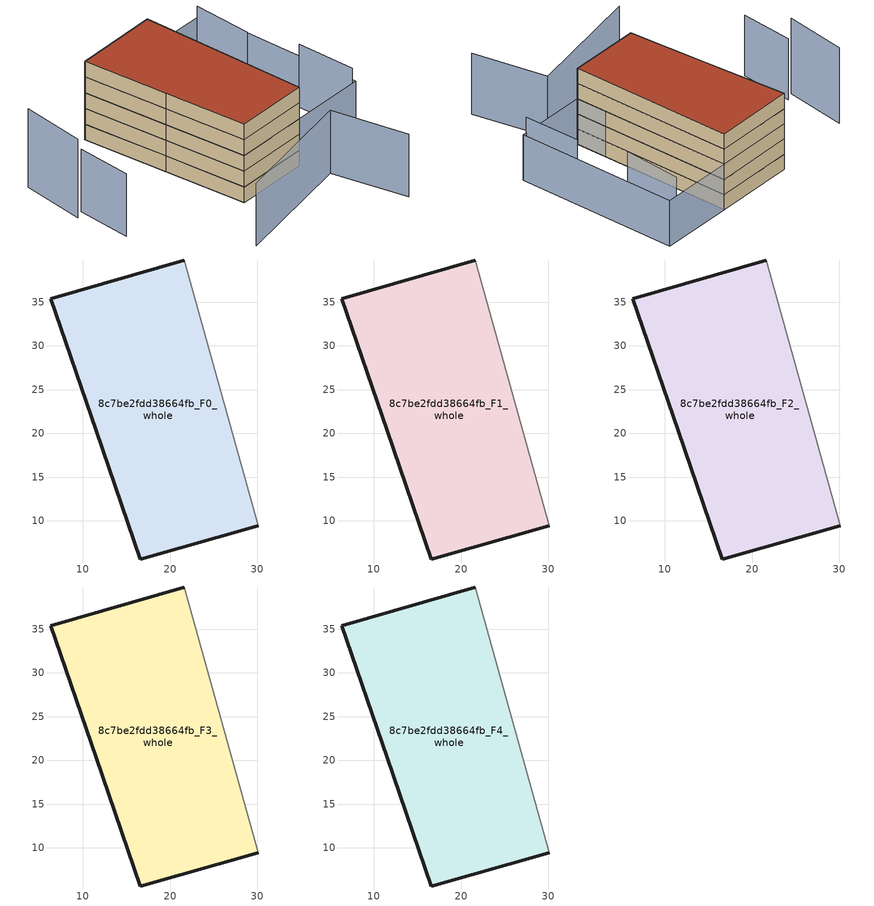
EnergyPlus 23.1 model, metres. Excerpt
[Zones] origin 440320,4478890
8c7be2fdd38664fb_F0_whole
 floor ground (EU_floor_Construction): 30.09,9.43 21.65,39.84 6.35,35.41 11.56,20.31 16.61,5.62 z0
 wall outside (EU_wall_Construction): 30.09,9.43 16.61,5.62 11.56,20.31 6.35,35.41 21.65,39.84 z0:3
 wall adiabatic (EU_wall_Construction): 21.65,39.84 30.09,9.43 z0:3
8c7be2fdd38664fb_F1_whole
 floor to 8c7be2fdd38664fb_F0_whole (EU_floor_Construction): 30.09,9.43 21.65,39.84 6.35,35.41 11.56,20.31 16.61,5.62 z3
 wall outside (EU_wall_Construction): 30.09,9.43 16.61,5.62 11.56,20.31 6.35,35.41 21.65,39.84 z3:6
 wall adiabatic (EU_wall_Construction): 21.65,39.84 30.09,9.43 z3:6
8c7be2fdd38664fb_F2_whole
 floor to 8c7be2fdd38664fb_F1_whole (EU_floor_Construction): 30.09,9.43 21.65,39.84 6.35,35.41 11.56,20.31 16.61,5.62 z6
 wall outside (EU_wall_Construction): 30.09,9.43 16.61,5.62 11.56,20.31 6.35,35.41 21.65,39.84 z6:9
 wall adiabatic (EU_wall_Construction): 21.65,39.84 30.09,9.43 z6:9
8c7be2fdd38664fb_F3_whole
 floor to 8c7be2fdd38664fb_F2_whole (EU_floor_Construction): 30.09,9.43 21.65,39.84 6.35,35.41 11.56,20.31 16.61,5.62 z9
 wall outside (EU_wall_Construction): 30.09,9.43 16.61,5.62 11.56,20.31 6.35,35.41 21.65,39.84 z9:12
 wall adiabatic (EU_wall_Construction): 21.65,39.84 30.09,9.43 z9:12
8c7be2fdd38664fb_F4_whole
 floor to 8c7be2fdd38664fb_F3_whole (EU_floor_Construction): 30.09,9.43 21.65,39.84 6.35,35.41 11.56,20.31 16.61,5.62 z12
 wall outside (EU_wall_Construction): 30.09,9.43 16.61,5.62 11.56,20.31 6.35,35.41 21.65,39.84 z12:15
 wall adiabatic (EU_wall_Construction): 21.65,39.84 30.09,9.43 z12:15
 roof outside (EU_roof_Construction): 21.65,39.84 30.09,9.43 16.61,5.62 11.56,20.31 6.35,35.41 z15
shading: 10.9,-5.89 32.85,4.83 / 32.85,4.83 39.17,-8.1 / -6.32,18.4 -4.56,8.36 / 42.89,12.98 39.94,23.5 / 35.23,31.27 33.02,42.16 z0:12; -9.09,29.19 -7.72,17.33 z0:15; 30.09,9.43 21.65,39.84 / 21.65,39.84 35.32,43.63 / 35.32,43.63 43.76,13.23 / 43.76,13.23 30.09,9.43 z0:9
[Building]
EU S2 Campaign: North Axis=0; Terrain=City; Solar Distribution=FullExterior
[Site:Location]
Madrid: Latitude=40.5; Longitude=-3.5; Time Zone=1; Elevation=609
[SizingPeriod:WeatherFileDays]
AnnualSizingPeriod: Begin Month=1; Begin Day of Month=1; End Month=12; End Day of Month=31; Day of Week for Start Day=Monday; Use Weather File Daylight Saving Period=No; Use Weather File Rain and Snow Indicators=No
[MATERIAL]
EU_InternalMass_Material: Roughness=MediumRough; Thickness=0.1; Conductivity=1; Density=1800; Specific Heat=900; Thermal Absorptance=0.9; Solar Absorptance=0.7; Visible Absorptance=0.7
[MATERIAL:NOMASS] Roughness=MediumRough; Thermal Absorptance=0.9; Solar Absorptance=0.7; Visible Absorptance=0.7
Name | Thermal Resistance
EU_wall_NoMass | 0.609216
EU_roof_NoMass | 0.513268
EU_floor_NoMass | 0.568163
[CONSTRUCTION]
EU_wall_Construction: EU_wall_NoMass
EU_roof_Construction: EU_roof_NoMass
EU_floor_Construction: EU_floor_NoMass
EU_InternalMass_Construction: EU_InternalMass_Material
[ZONE] Type=1; Multiplier=1; Ceiling Height=autocalculate; Volume=1414.41; Floor Area=autocalculate; Part of Total Floor Area=Yes
8c7be2fdd38664fb_F0_whole; 8c7be2fdd38664fb_F1_whole; 8c7be2fdd38664fb_F2_whole; 8c7be2fdd38664fb_F3_whole; 8c7be2fdd38664fb_F4_whole
[INTERNALMASS] Construction=EU_InternalMass_Construction; Surface Area=443.143
Name | Zone or ZoneList
8c7be2fdd38664fb_F0_whole_EU_InternalMass | 8c7be2fdd38664fb_F0_whole
8c7be2fdd38664fb_F1_whole_EU_InternalMass | 8c7be2fdd38664fb_F1_whole
8c7be2fdd38664fb_F2_whole_EU_InternalMass | 8c7be2fdd38664fb_F2_whole
8c7be2fdd38664fb_F3_whole_EU_InternalMass | 8c7be2fdd38664fb_F3_whole
8c7be2fdd38664fb_F4_whole_EU_InternalMass | 8c7be2fdd38664fb_F4_whole
[OTHEREQUIPMENT] Fuel Type=Electricity; Design Level Calculation Method=Watts/Area; Power per Zone Floor Area=1; Fraction Latent=0; Fraction Radiant=0; Fraction Lost=0; Carbon Dioxide Generation Rate=0; EndUse Subcategory=EU_Step8_InternalGains
Name | Zone or ZoneList or Space or SpaceList | Schedule
EU_Step8_InternalGain_8c7be2fdd38664fb_F0_whole_f000 | 8c7be2fdd38664fb_F0_whole | EU_Step8_GainSchedule_8c7be2fdd38664fb_F0_whole_f000
EU_Step8_InternalGain_8c7be2fdd38664fb_F1_whole_f000 | 8c7be2fdd38664fb_F1_whole | EU_Step8_GainSchedule_8c7be2fdd38664fb_F1_whole_f000
EU_Step8_InternalGain_8c7be2fdd38664fb_F2_whole_f000 | 8c7be2fdd38664fb_F2_whole | EU_Step8_GainSchedule_8c7be2fdd38664fb_F2_whole_f000
EU_Step8_InternalGain_8c7be2fdd38664fb_F3_whole_f000 | 8c7be2fdd38664fb_F3_whole | EU_Step8_GainSchedule_8c7be2fdd38664fb_F3_whole_f000
EU_Step8_InternalGain_8c7be2fdd38664fb_F4_whole_f000 | 8c7be2fdd38664fb_F4_whole | EU_Step8_GainSchedule_8c7be2fdd38664fb_F4_whole_f000
[ZONEVENTILATION:DESIGNFLOWRATE] Schedule=EU_AlwaysOn; Design Flow Rate Calculation Method=AirChanges/Hour; Air Changes per Hour=0.752966; Ventilation Type=Natural; Fan Pressure Rise=0; Fan Total Efficiency=1; Constant Term Coefficient=1; Temperature Term Coefficient=0; Velocity Term Coefficient=0; Velocity Squared Term Coefficient=0; Minimum Indoor Temperature=-100; Maximum Indoor Temperature=100; Delta Temperature=-100; Minimum Outdoor Temperature=-100; Maximum Outdoor Temperature=100; Maximum Wind Speed=40
Name | Zone or ZoneList or Space or SpaceList
EU_ConstantAir_8c7be2fdd38664fb_F0_whole | 8c7be2fdd38664fb_F0_whole
EU_ConstantAir_8c7be2fdd38664fb_F1_whole | 8c7be2fdd38664fb_F1_whole
EU_ConstantAir_8c7be2fdd38664fb_F2_whole | 8c7be2fdd38664fb_F2_whole
EU_ConstantAir_8c7be2fdd38664fb_F3_whole | 8c7be2fdd38664fb_F3_whole
EU_ConstantAir_8c7be2fdd38664fb_F4_whole | 8c7be2fdd38664fb_F4_whole
[HVACTEMPLATE:THERMOSTAT] Constant Heating Setpoint=20; Constant Cooling Setpoint=50
EU_HeatOnly_8c7be2fdd38664fb_F0_whole; EU_HeatOnly_8c7be2fdd38664fb_F1_whole; EU_HeatOnly_8c7be2fdd38664fb_F2_whole; EU_HeatOnly_8c7be2fdd38664fb_F3_whole; EU_HeatOnly_8c7be2fdd38664fb_F4_whole
[HVACTEMPLATE:ZONE:IDEALLOADSAIRSYSTEM] System Availability Schedule=EU_AlwaysOn; Maximum Heating Supply Air Temperature=50; Minimum Cooling Supply Air Temperature=13; Maximum Heating Supply Air Humidity Ratio=0.0156; Minimum Cooling Supply Air Humidity Ratio=0.0077; Heating Limit=NoLimit; Cooling Limit=NoLimit; Heating Availability Schedule=EU_AlwaysOn; Cooling Availability Schedule=EU_CoolingOff; Dehumidification Control Type=ConstantSensibleHeatRatio; Cooling Sensible Heat Ratio=0.7; Dehumidification Setpoint=60; Humidification Control Type=None; Humidification Setpoint=30; Outdoor Air Method=None; Outdoor Air Flow Rate per Person=0.00944; Outdoor Air Flow Rate per Zone Floor Area=0; Outdoor Air Flow Rate per Zone=0; Demand Controlled Ventilation Type=None; Outdoor Air Economizer Type=NoEconomizer; Heat Recovery Type=None; Sensible Heat Recovery Effectiveness=0.7; Latent Heat Recovery Effectiveness=0.65
Name | Template Thermostat
8c7be2fdd38664fb_F0_whole | EU_HeatOnly_8c7be2fdd38664fb_F0_whole
8c7be2fdd38664fb_F1_whole | EU_HeatOnly_8c7be2fdd38664fb_F1_whole
8c7be2fdd38664fb_F2_whole | EU_HeatOnly_8c7be2fdd38664fb_F2_whole
8c7be2fdd38664fb_F3_whole | EU_HeatOnly_8c7be2fdd38664fb_F3_whole
8c7be2fdd38664fb_F4_whole | EU_HeatOnly_8c7be2fdd38664fb_F4_whole
[SIZING:ZONE] Zone Cooling Design Supply Air Temperature Input Method=SupplyAirTemperature; Zone Cooling Design Supply Air Temperature=13; Zone Heating Design Supply Air Temperature Input Method=SupplyAirTemperature; Zone Heating Design Supply Air Temperature=50; Zone Cooling Design Supply Air Humidity Ratio=0.008; Zone Heating Design Supply Air Humidity Ratio=0.008; Cooling Design Air Flow Method=DesignDay; Cooling Design Air Flow Rate=0; Cooling Minimum Air Flow per Zone Floor Area=0.000762; Cooling Minimum Air Flow=0; Cooling Minimum Air Flow Fraction=0.2; Heating Design Air Flow Method=DesignDay; Heating Design Air Flow Rate=0; Heating Maximum Air Flow per Zone Floor Area=0.002032; Heating Maximum Air Flow=0.141576; Heating Maximum Air Flow Fraction=0.3; Account for Dedicated Outdoor Air System=No; Dedicated Outdoor Air System Control Strategy=NeutralSupplyAir; Dedicated Outdoor Air Low Setpoint Temperature for Design=autosize; Dedicated Outdoor Air High Setpoint Temperature for Design=autosize; Zone Load Sizing Method=Sensible Load Only No Latent Load; Zone Latent Cooling Design Supply Air Humidity Ratio Input Method=HumidityRatioDifference; Zone Cooling Design Supply Air Humidity Ratio Difference=0.005; Zone Latent Heating Design Supply Air Humidity Ratio Input Method=HumidityRatioDifference; Zone Humidification Design Supply Air Humidity Ratio Difference=0.005
8c7be2fdd38664fb_F0_whole; 8c7be2fdd38664fb_F1_whole; 8c7be2fdd38664fb_F2_whole; 8c7be2fdd38664fb_F3_whole; 8c7be2fdd38664fb_F4_whole
[SCHEDULE:CONSTANT]
Name | Hourly Value
EU_AlwaysOn | 1
EU_CoolingOff | 0
[SCHEDULE:FILE] Column Number=1; Rows to Skip at Top=0; Number of Hours of Data=8760; Column Separator=Comma; Interpolate to Timestep=No; Minutes per Item=60; Adjust Schedule for Daylight Savings=Yes
Name | File
EU_Step8_GainSchedule_8c7be2fdd38664fb_F0_whole_f000 | ../../schedules/8c7be2fdd38664fb/8c7be2fdd38664fb_F0_whole_f000_gain.csv
EU_Step8_GainSchedule_8c7be2fdd38664fb_F1_whole_f000 | ../../schedules/8c7be2fdd38664fb/8c7be2fdd38664fb_F1_whole_f000_gain.csv
EU_Step8_GainSchedule_8c7be2fdd38664fb_F2_whole_f000 | ../../schedules/8c7be2fdd38664fb/8c7be2fdd38664fb_F2_whole_f000_gain.csv
EU_Step8_GainSchedule_8c7be2fdd38664fb_F3_whole_f000 | ../../schedules/8c7be2fdd38664fb/8c7be2fdd38664fb_F3_whole_f000_gain.csv
EU_Step8_GainSchedule_8c7be2fdd38664fb_F4_whole_f000 | ../../schedules/8c7be2fdd38664fb/8c7be2fdd38664fb_F4_whole_f000_gain.csv
